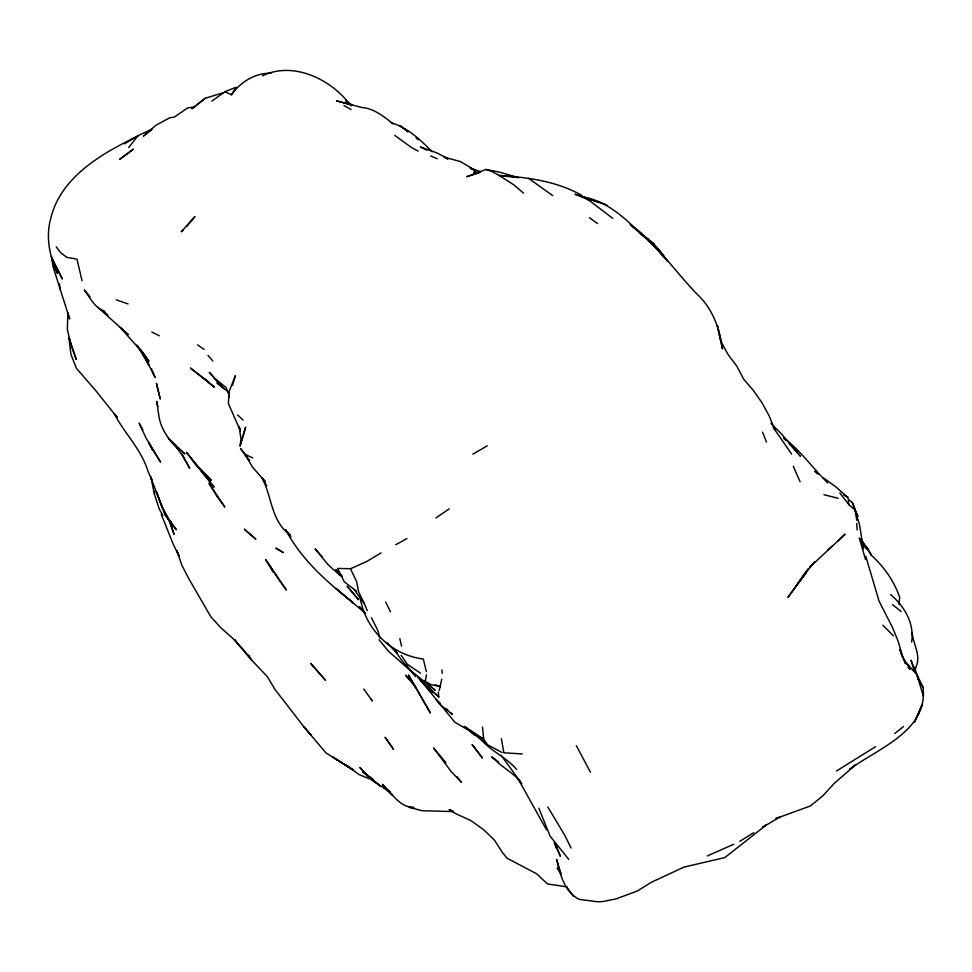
<?xml version="1.0" encoding="UTF-8"?>
<svg xmlns="http://www.w3.org/2000/svg" width="972" height="972" viewBox="0 0 972 972"><rect width="100%" height="100%" fill="white"/><g stroke="black" fill="none" stroke-linecap="round" stroke-linejoin="round"><path stroke-width="1.46" d="M228.809 397.755L228.894 394.413L226.051 387.524L214.229 377.95L209.417 372.41L224.301 388.97M67.821 313.737L67.36 329.63L71.029 345.048L76.229 359.409L68.927 337.636L70.883 354.233L76.436 368.352L95.936 390.829L117.15 417.401M162.786 515.549L159.25 509.012L154.451 494.371L154.645 491.358M441.75 679.185L439.223 690.485M898.869 604.317L899.72 597.403C894.106 581.025 883.84 566.53 871.046 554.939M923.133 688.2C927.653 731.078 878.129 748.343 849.783 769.192L855.688 764.624M425.396 680.473L426.55 674.75M232.49 385.325L235.358 375.654L228.942 391.959L228.432 403.587L240.412 430.985L239.197 426.562L240.971 439.441L240.096 446.209L245.673 427.133L240.436 443.937M224.86 91.745L231.458 94.746L236.062 87.273L224.86 91.745L211.86 101.161M795.764 586.262L805.97 572.982L787.952 597.403L808.388 568.511M798.377 583.091L806.821 570.783M806.772 570.831L800.284 580.138L811.924 565.121L810.235 566.712M128.693 147.525L138.097 135.594L152.106 129.179M186.624 226.5L194.971 216.61L181.205 231.81L182.967 230.473M231.458 94.746C240.777 81.733 255.004 73.046 271.091 73.131M810.527 566.166L814.56 561.865M837.852 541.04L845.105 534.199L809.664 567.296M828.083 549.605L832.664 545.912M856.016 764.466L834.243 783.359L822.859 795.825L810.271 806.007L775.948 818.497L780.164 816.942L762.607 827.233L766.422 824.912L724.748 857.596L683.851 867.133L651.009 882.467L637.523 890.923L615.847 898.966L602.276 901.639L597.306 901.761L579.348 899.367C564.756 892.551 559.799 873.707 556.616 859.297L561.075 874.168L557.248 867.947L560.686 872.735M894.75 733.52L903.583 726.485M205.311 98.245L192.055 108.645L205.311 98.245L223.475 92.656M151.231 130.224L143.406 136.116L155.702 125.4L169.65 117.819L174.316 117.102L187.475 108.026L194.947 106.738M435.942 517.93L449.173 508.903M836.442 771.039L875.614 746.654M739.826 841.29L753.774 832.676M124.513 143.868L138.097 135.594M381.024 552.886L366.918 561.415L350.6 568.717L337.649 568.413L344.282 581.791L356.578 591.28M472.805 454.191L487.239 445.844M395.786 544.721L406.904 538.549M137.732 136.165C102.376 153.041 60.543 177.111 50.86 218.153C45.429 236.816 49.621 256.086 57.384 273.339L51.37 256.584L53.229 267.336L69.656 318.962L67.627 312.389M733.836 844.243L707.3 855.943M485.915 169.468L492.002 171.497L499.11 175.446L518.769 177.718L499.62 172.166L485.915 169.468L466.767 176.71L478.722 172.931M262.428 75.84C293.325 60.714 331.95 79.449 350.904 105.863M566.846 886.853L547.515 883.961L536.593 873.767L507.226 858.312L502.5 852.711L494.529 840.245L483.837 829.894L471.323 820.793L455.844 813.734L449.064 809.542L452.903 810.879M480.047 172.518L473.571 172.372L477.422 172.494M413.659 807.489C399.565 807.319 391.667 793.031 382.446 784.513L392.591 795.145L383.806 787.624L389.748 791.573M503.751 752.79L522.256 753.932M413.671 807.611L409.2 807.295L421.945 810.709L453.292 811.584M581.997 195.469C556.689 181.108 527.638 177.329 499.11 175.446L514.237 185.13L523.434 193.088M823.916 494.699L838.229 498.308M606.807 204.97L581.171 196.502C603.964 200.038 620.124 213.986 636.247 229.161L636.296 229.198C659.587 248.115 676.694 273.144 697.459 294.577C712.598 308.586 719.815 328.828 722.427 348.924L717.385 325.608L720.811 341.196L727.882 354.27L736.776 366.104L743.726 379.262L753.422 390.537L761.939 402.627L769.046 415.688L774.781 429.685L791.597 454.009M391.181 122.788C407.596 127.49 420.366 139.834 432.115 151.705M480.01 171.449L470.12 168.144L475.235 170.902M598.145 202.079L574.974 194.266L589.287 199.321M128.097 303.92L116.251 299.85M435.274 684.798L440.62 686.657L430.511 684.495L424.74 680.922M373.819 780.601L358.984 774.575L346.433 765.256L352.97 769.848L325.875 752.826L304.09 727.068L274.882 689.318L267.288 676.597L251.894 660.389L237.411 643.549L235.151 639.722M430.766 156.006L437.242 158.764M252.708 457.921L245.09 454.313L240.546 448.578L249.014 460.339M389.796 791.585L374.026 781.695L362.665 771.792L373.333 779.532M151.875 332.06L159.299 335.814M426.793 150.186L420.414 146.942L437.291 153.054L447.946 158.728M582.714 197L589.919 201.01L612.737 218.36M502.123 752.51L487.349 744.71L464.252 726.327M845.385 495.708L847.997 497.105L848.835 504.614L855.008 509.96M418.142 151.11L411.107 147.282L394.839 135.424M447.752 159.068L444.216 157.148L460.436 161.571L475.393 170.44M343.991 105.571L351.062 109.472M865.42 547.236L867.789 548.56L871.289 555L860.475 539.193M90.056 296.8L84.333 289.972C90.262 298.015 94.503 307.832 104.855 311.271M843.672 494.894L847.207 496.899L835.774 486.802L823.041 477.617M247.313 654.678L249.743 656.173M528.647 178.423L552.74 195.627M420.524 673.171L407.317 664.301L401.169 655.31M469.342 729.571L482.89 738.684L454.738 722.147L420.329 679.938L432.078 692.744L417.851 677.52M372.191 779.119L368.522 776.628L359.98 767.613L368.522 776.628L373.284 779.872M360.175 597.902C365.46 629.552 391.534 655.067 423.367 659.028L426.331 671.652M197.595 344.902L203.999 349.349M861.156 540.869L863.44 542.461M641.119 234.288C650.001 239.975 657.777 247.386 663.706 256.122L653.949 244.106L630.196 224.544L653.075 244.458L646.368 238.371M498.636 762.012L491.613 756.933L494.845 759.29L494.104 758.731C501.989 767.528 513.119 772.424 520.372 781.84M589.445 217.692L597.549 223.584M407.912 131.56L399.869 125.667L407.985 131.803M643.464 236.245L653.949 244.106L648.093 239.282L650.086 241.348M416.101 137.951L418.422 139.701M106.956 314.43L104.66 312.607L107.904 315.22M892.503 604.62L901.153 611.546M415.761 676.682L406.077 665.395L410.998 670.862L423.063 680.509M848.908 499.778L852.286 502.5L857.899 516.582L854.886 509.79L859.491 524.564L863.403 548.901M229.453 392.846L216.963 382.919L222.442 387.148L214.229 377.95M393.296 123.894C384.037 116.847 374.001 108.317 361.888 107.515L336.482 100.845L352.338 105.219L345.862 100.821L348.827 103.992M423.257 680.619L435.164 690.387L428.494 684.252M814.961 471.177L817.015 472.902M365.193 613.125L335.972 588.473L353.553 603.175C327.43 582.35 301.381 559.775 285.732 529.752M783.882 437.959C800.697 450.826 812.811 468.164 827.694 482.89M469.61 730.713L474.919 735.318L466.074 727.105M814.986 471.42L818.084 474.129M413.598 673.499L388.448 651.204L379.019 639.746M340.492 575.788L328.257 564.878L315.183 548.949L321.999 556.47M438.797 696.973L423.719 683.231L438.797 696.973L438.36 691.967M644.132 236.33L636.32 229.222L647.571 239.391L662.965 255.612L655.784 248.042M97.783 307.286L128.243 334.575L120.236 327.479L141.462 351.305L148.752 364.719L141.462 351.305L136.809 345.157L147.586 362.507L155.18 377.658L151.559 368.874M440.304 703.327L435.845 699.245L440.438 704.931L452.575 714.542L450.352 712.5M445.881 708.418L448.116 710.459M908.006 667.29L910.217 669.331L902.563 656.659L899.817 649.454L905.236 663.669M237.63 414.959L243.109 420.038M339.216 573.091L335.85 569.884L340.589 575.485M789.045 443.378L800.466 456.245L781.622 434.071L770.99 423.44M516.642 769.557C506.728 757.431 491.638 751.757 481.444 739.923L487.349 744.71L483.716 739.097L482.501 727.165M335.85 569.884L342.132 576.068M364.488 611.886L362.422 609.869L364.524 611.983M646.404 238.492L658.141 250.071L667.679 261.456L662.041 253.789L650.341 241.032L663.341 255.6L657.06 248.613M905.94 662.807L916.681 673.997L923.096 687.52L917.896 678.699M882.88 625.215L893.462 635.882M359.433 606.747L362.544 609.906M195.445 464.045L211.082 480.095L195.445 464.045L186.478 452.259L214.083 487.118L191.034 458.225M905.783 662.783L908.759 665.832M912.72 669.915L916.681 673.997L910.983 660.207L913.899 669.623M386.783 642.528L397.147 653.342L395.531 650.961M647.571 239.391L653.731 245.88M861.629 543.482L866.817 548.998M285.719 529.837L290.81 537.103L287.433 532.121L290.458 535.159C271.067 521.539 272.063 496.996 262.209 478.188L265.222 481.565L252.513 467.155L245.09 454.313L249.67 460.898M410.998 670.862L401.157 659.684L394.814 650.207M359.348 606.795L365.083 613.441M208.044 355.412L212.832 360.977M445.929 762.656L433.561 747.966L451.142 771.513L461.469 782.351L456.925 776.543M520.421 781.743L517.517 778.293L521.879 783.797M117.175 417.328L114.307 413.841C124.61 433.573 141.487 449.514 147.987 471.311C156.978 490.945 161.935 513.058 176.394 529.704L164.535 513.751L156.601 492.172L161.729 506.594L168.776 519.68L164.535 513.751L172.931 525.913L170.234 520.628M860.354 539.326L867.789 548.56M568.717 859.345L550.152 836.224L538.828 808.133M566.652 887.011L573.286 895.977M251.894 660.389L242.672 648.786L232.332 637.948L220.899 627.863L210.863 616.819L188.58 578.316L181.776 565.048L176.843 550.504L179.249 556.421M144.937 355.242L140.296 349.337L148.947 361.341L145.739 356.469M839.82 492.877L848.835 504.614M501.09 755.244L517.626 777.977L546.519 829.869M56.242 246.852L60.653 252.671L66.752 257.337L76.958 259.16L82.061 280.762M175.033 444.751L178.374 449.234C169.164 440.292 160.975 429.381 158.958 416.405L156.723 401.448L157.901 406.697M363.747 689.014L372.385 701.019L370.879 698.904M354.075 589.348L364.415 603.843L367.282 610.647M773.092 427.279L774.781 429.685M890.619 594.572C904.592 606.528 914.445 623.04 911.639 642.067M173.065 442.382L182.347 455.589L189.771 468.419L182.08 454.07M912.161 632.869C913.303 645.043 922.003 656.112 915.211 668.444L915.417 667.485L915.527 673.499M547.807 806.979L564.647 835.069L571.086 848.021M262.209 478.188L266.717 485.854M576.287 745.621L590.466 772.23M142.726 429.721L139.154 423.075L146.019 437.983L160.611 462.162L148.947 443.378L152.531 449.757L148.607 441.738M364.415 603.843L358.583 591.863L356.554 581.39L350.771 569.422M371.438 617.73L377.853 630.488L379.906 638.167M179.079 556.263L173.198 544.15L161.243 514.2M385.726 602.045L390.501 611.971M800.09 481.784L793.286 466.317M554.186 842.542L560.334 856.259L555.826 844.984M762.534 432.127L766.519 442.066M852.286 502.5L855.032 509.45M865.505 559.459L859.248 537.88M168.946 519.801L174.061 534.223L168.897 519.364M919.05 681.202L917.07 675.467L923.4 696.146M554.781 843.186L556.555 848.447L555.717 844.656M865.821 556.336L879.028 601.073L892.588 627.633L898.286 641.654L902.563 656.659M68.927 337.636L71.029 345.048M60.228 289.559L59.389 283.617M150.781 476.402L154.451 494.371M399.832 638.653L401.558 646.186M501.37 738.611L503.727 752.049M855.348 511.163L856.782 520.299M441.92 669.902L442.175 673.438M856.733 523.434L857.17 529.874M922.404 704.19L914.616 721.929L922.404 704.19M133.237 149.263L119.726 159.335L133.237 149.263M278.964 549.945L275.914 548.087L283.314 552.631L278.964 549.945M352.97 769.848L332.679 756.994L352.97 769.848M208.737 382.203L190.391 368.024L214.375 387.184L204.922 379.141L208.737 382.203M380.38 786.166L367.319 775.328L380.38 786.166M184.68 453.742L173.089 443.767L168.29 438.214L184.68 453.742M255.004 538.476L244.349 529.23L255.879 539.253L255.004 538.476M473.656 746.241L472.04 744.552L482.477 758.124L473.656 746.241M785.838 440.267L783.784 438.093L785.838 440.267M311.028 735.063L304.09 727.068L311.028 735.063M325.426 680.181L310.736 663.487L325.426 680.181M411.593 681.967L405.579 675.2L415.105 686.196L430.365 712.974L408.459 675.03L415.992 687.787L411.593 681.967M358.449 599.578L347.344 586.395L358.449 599.578M224.714 506.837L216.829 496.194L209.029 483.291L224.714 506.837M277.761 578.024L265.611 559.593L286.375 590.053L277.761 578.024M393.113 748.707L385.082 737.262L393.551 749.376L393.113 748.707M273.278 571.937L269.463 565.23L273.278 571.937M62.281 278.818L52.196 258.965L62.281 278.818M151.207 478.26L151.668 479.5L151.207 478.26M160.21 398.812L156.456 383.454L160.21 398.812"/></g></svg>
